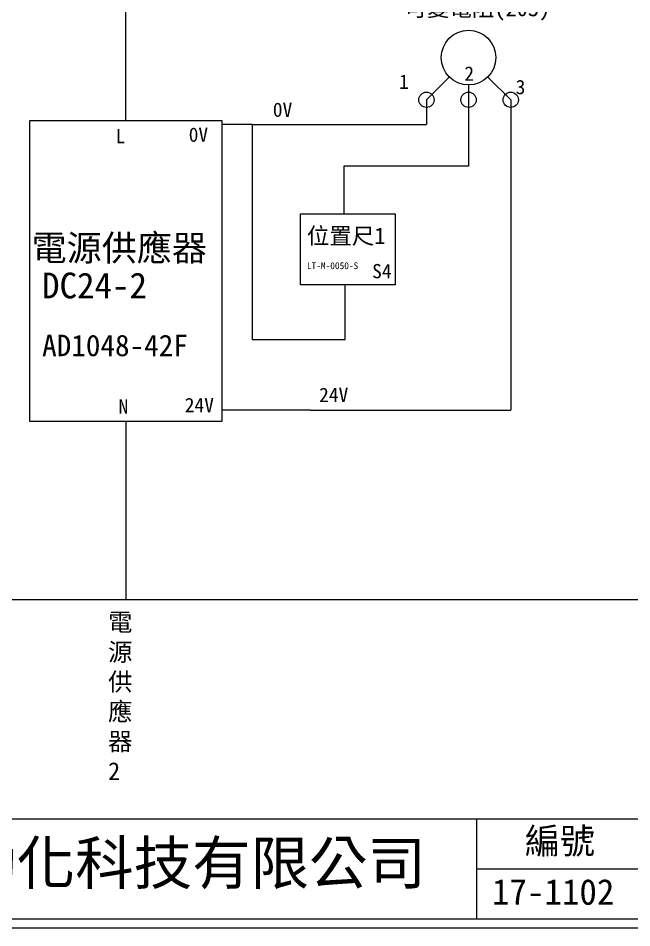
# Model space of a CAD drawing. Extents: x 10 to 297, y 3 to 207.
# Drawn here: x 81.5 to 167.4, y 3 to 130.2 of the extents above; entities that cross this region are included whole.
import ezdxf

# ---------------------------------------------------------------- set-up
doc = ezdxf.new("R2010")
doc.units = 0
doc.layers.get('0').update_dxf_attribs({"linetype": 'CONTINUOUS'})
for name, color, linetype in [('7', 7, 'CONTINUOUS'), ('圖框層', 7, 'CONTINUOUS'), ('標尺寸層', 3, 'CONTINUOUS')]:
    doc.layers.add(name, color=color, linetype=linetype)
doc.styles.add('CNS', font='romanc.shx', dxfattribs={"bigfont": 'chineset.shx'})
doc.styles.add('STSL', font='kaiu.ttf')

msp = doc.modelspace()

# ---------------------------------------------------------------- linework, layer by layer
for p, q in [((110.11, 115.86), (83.11, 115.86)), ((83.11, 115.86), (83.11, 73.86)), ((110.11, 73.86), (110.11, 115.86)), ((122.47, 75.38), (110.11, 75.38)), ((83.11, 73.86), (110.11, 73.86)), ((52.98, 48.91), (291.46, 48.91))]:
    msp.add_line(p, q)
at = {"layer": '7'}
for centre in [(138.69, 118.79), (144.59, 118.79), (150.49, 118.79)]:
    msp.add_circle(centre, 1.07, dxfattribs=at)
at = {"layer": '圖框層', "color": 7}
for p, q in [((11.25, 18.25), (295.75, 18.25)), ((145.75, 4.25), (145.75, 18.25)), ((145.75, 11.25), (295.75, 11.25)), ((11.25, 4.25), (295.75, 4.25)), ((10, 3), (297, 3))]:
    msp.add_line(p, q, dxfattribs=at)
at = {"layer": '標尺寸層', "color": 7}
for p, q in [((96.61, 115.86), (96.61, 139.12)), ((141.89, 121.98), (138.69, 118.79)), ((144.59, 120.86), (144.59, 118.79)), ((147.29, 121.98), (150.49, 118.79)), ((138.69, 118.79), (138.69, 115.32)), ((144.59, 118.79), (144.59, 109.49)), ((150.49, 118.79), (150.49, 75.38)), ((114.31, 115.32), (110.11, 115.32)), ((114.31, 115.32), (114.31, 85.26)), ((114.31, 115.32), (138.69, 115.32)), ((144.59, 109.49), (127.15, 109.49)), ((127.15, 109.49), (127.15, 102.83)), ((127.31, 85.26), (127.31, 92.94)), ((114.31, 85.26), (127.31, 85.26)), ((122.47, 75.38), (150.49, 75.38)), ((96.61, 73.86), (96.61, 48.91))]:
    msp.add_line(p, q, dxfattribs=at)
msp.add_lwpolyline([(121.05, 102.83), (134.3, 102.83), (134.3, 92.94), (121.05, 92.94)], close=True, dxfattribs=at)
msp.add_circle((144.59, 124.69), 3.82, dxfattribs=at)

# ---------------------------------------------------------------- texts
at = {"layer": '圖框層', "color": 4, "style": 'STSL'}
for s, height, p in [('可變電阻(203)', 2.304, (135.62, 130.48)), ('2', 2, (144, 121.46)), ('1', 2, (134.86, 120.32)), ('3', 2, (151.18, 119.58)), ('0V', 2, (117.19, 116.41)), ('L', 2, (95.18, 112.72)), ('0V', 2, (105.41, 112.92)), ('電源供應器', 3.6, (83.42, 96.28)), ('位置尺1', 2.304, (121.96, 98.62)), ('LT-M-0050-S', 0.96, (121.96, 95.11)), ('S4', 2, (131.09, 93.83)), ('DC24-2', 3.6, (84.88, 91.03)), ('AD1048-42F', 3, (84.89, 82.94)), ('24V', 2, (123.67, 76.53)), ('N', 2, (95.59, 74.91)), ('24V', 2, (104.86, 75.11)), ('編號', 3.6, (152.47, 13.34)), ('泓陞自動化科技有限公司', 6, (48.6, 9.08)), ('17-1102', 3.6, (147.86, 6.22))]:
    msp.add_text(s, height=height, dxfattribs=at).set_placement(p)
at = {"layer": '標尺寸層', "color": 7, "insert": (94.12, 46.99), "char_height": 2.5, "width": 5.4243, "attachment_point": 1, "style": 'CNS'}
msp.add_mtext('{\\fDFKai-SB|b0|i0|c136|p65;電源供應器\\P2}', dxfattribs=at)

doc.saveas('drawing.dxf')
